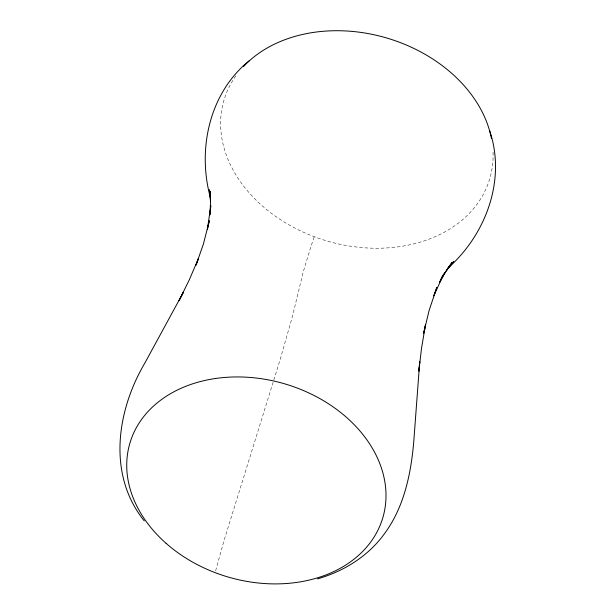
<?xml version="1.0" encoding="UTF-8"?>
<svg xmlns="http://www.w3.org/2000/svg" width="615" height="615" viewBox="0 0 615 615"><rect width="100%" height="100%" fill="white"/><g stroke="black" fill="none" stroke-linecap="round" stroke-linejoin="round"><path stroke-width="0.46" stroke-dasharray="3.08 2.31" d="M215.634 570.766L223.975 540.746L280.102 359.744L292.348 316.694L303.226 271.961L310.583 247.63A79.496 4.958 -69.3 0 1 314.257 236.698M493.046 152.189A138.575 105.788 16.4 0 1 326.158 240.719A138.575 105.788 16.4 0 1 236.306 75.245"/><path stroke-width="0.92" d="M196.093 264.927L203.388 244.078L209.346 220.716L207.401 229.395L210.799 205.679L209.946 214.85L210.499 203.088L210.207 191.342L210.53 201.167L209.338 189.789L210.638 198.168M196.062 265.065L198.499 258.369L189.197 280.04L179.019 300.743L183.362 292.325L144.779 363.173C116.704 410.835 107.225 474.965 144.256 520.851M445.475 272.061L441.147 278.357L452.094 262.336L445.475 272.061L439.556 282.247L443.784 274.067L433.775 295.838L436.811 287.489L429.147 310.344L423.52 333.684L425.465 324.989L421.529 348.236L418.853 371.145L419.738 361.705L413.726 442.116C410.935 474.242 403.917 507.529 384.337 533.897C368.201 556.183 343.793 571.358 317.548 578.853M446.528 270.439L453.709 261.521L448.097 267.871M448.127 267.956C485.858 234.523 506.276 179.872 489.701 130.841M249.675 60.385C209.246 92.711 196.977 149.699 210.568 198.23M243.486 66.551A138.575 105.788 16.4 0 1 385.913 37.761A138.575 105.788 16.4 0 1 491.408 138.306M166.112 543.345A131.841 100.645 16.4 0 0 382.069 520.136A131.841 100.645 16.4 0 0 220.923 377.81A131.841 100.645 16.4 0 0 166.112 543.345"/></g></svg>
